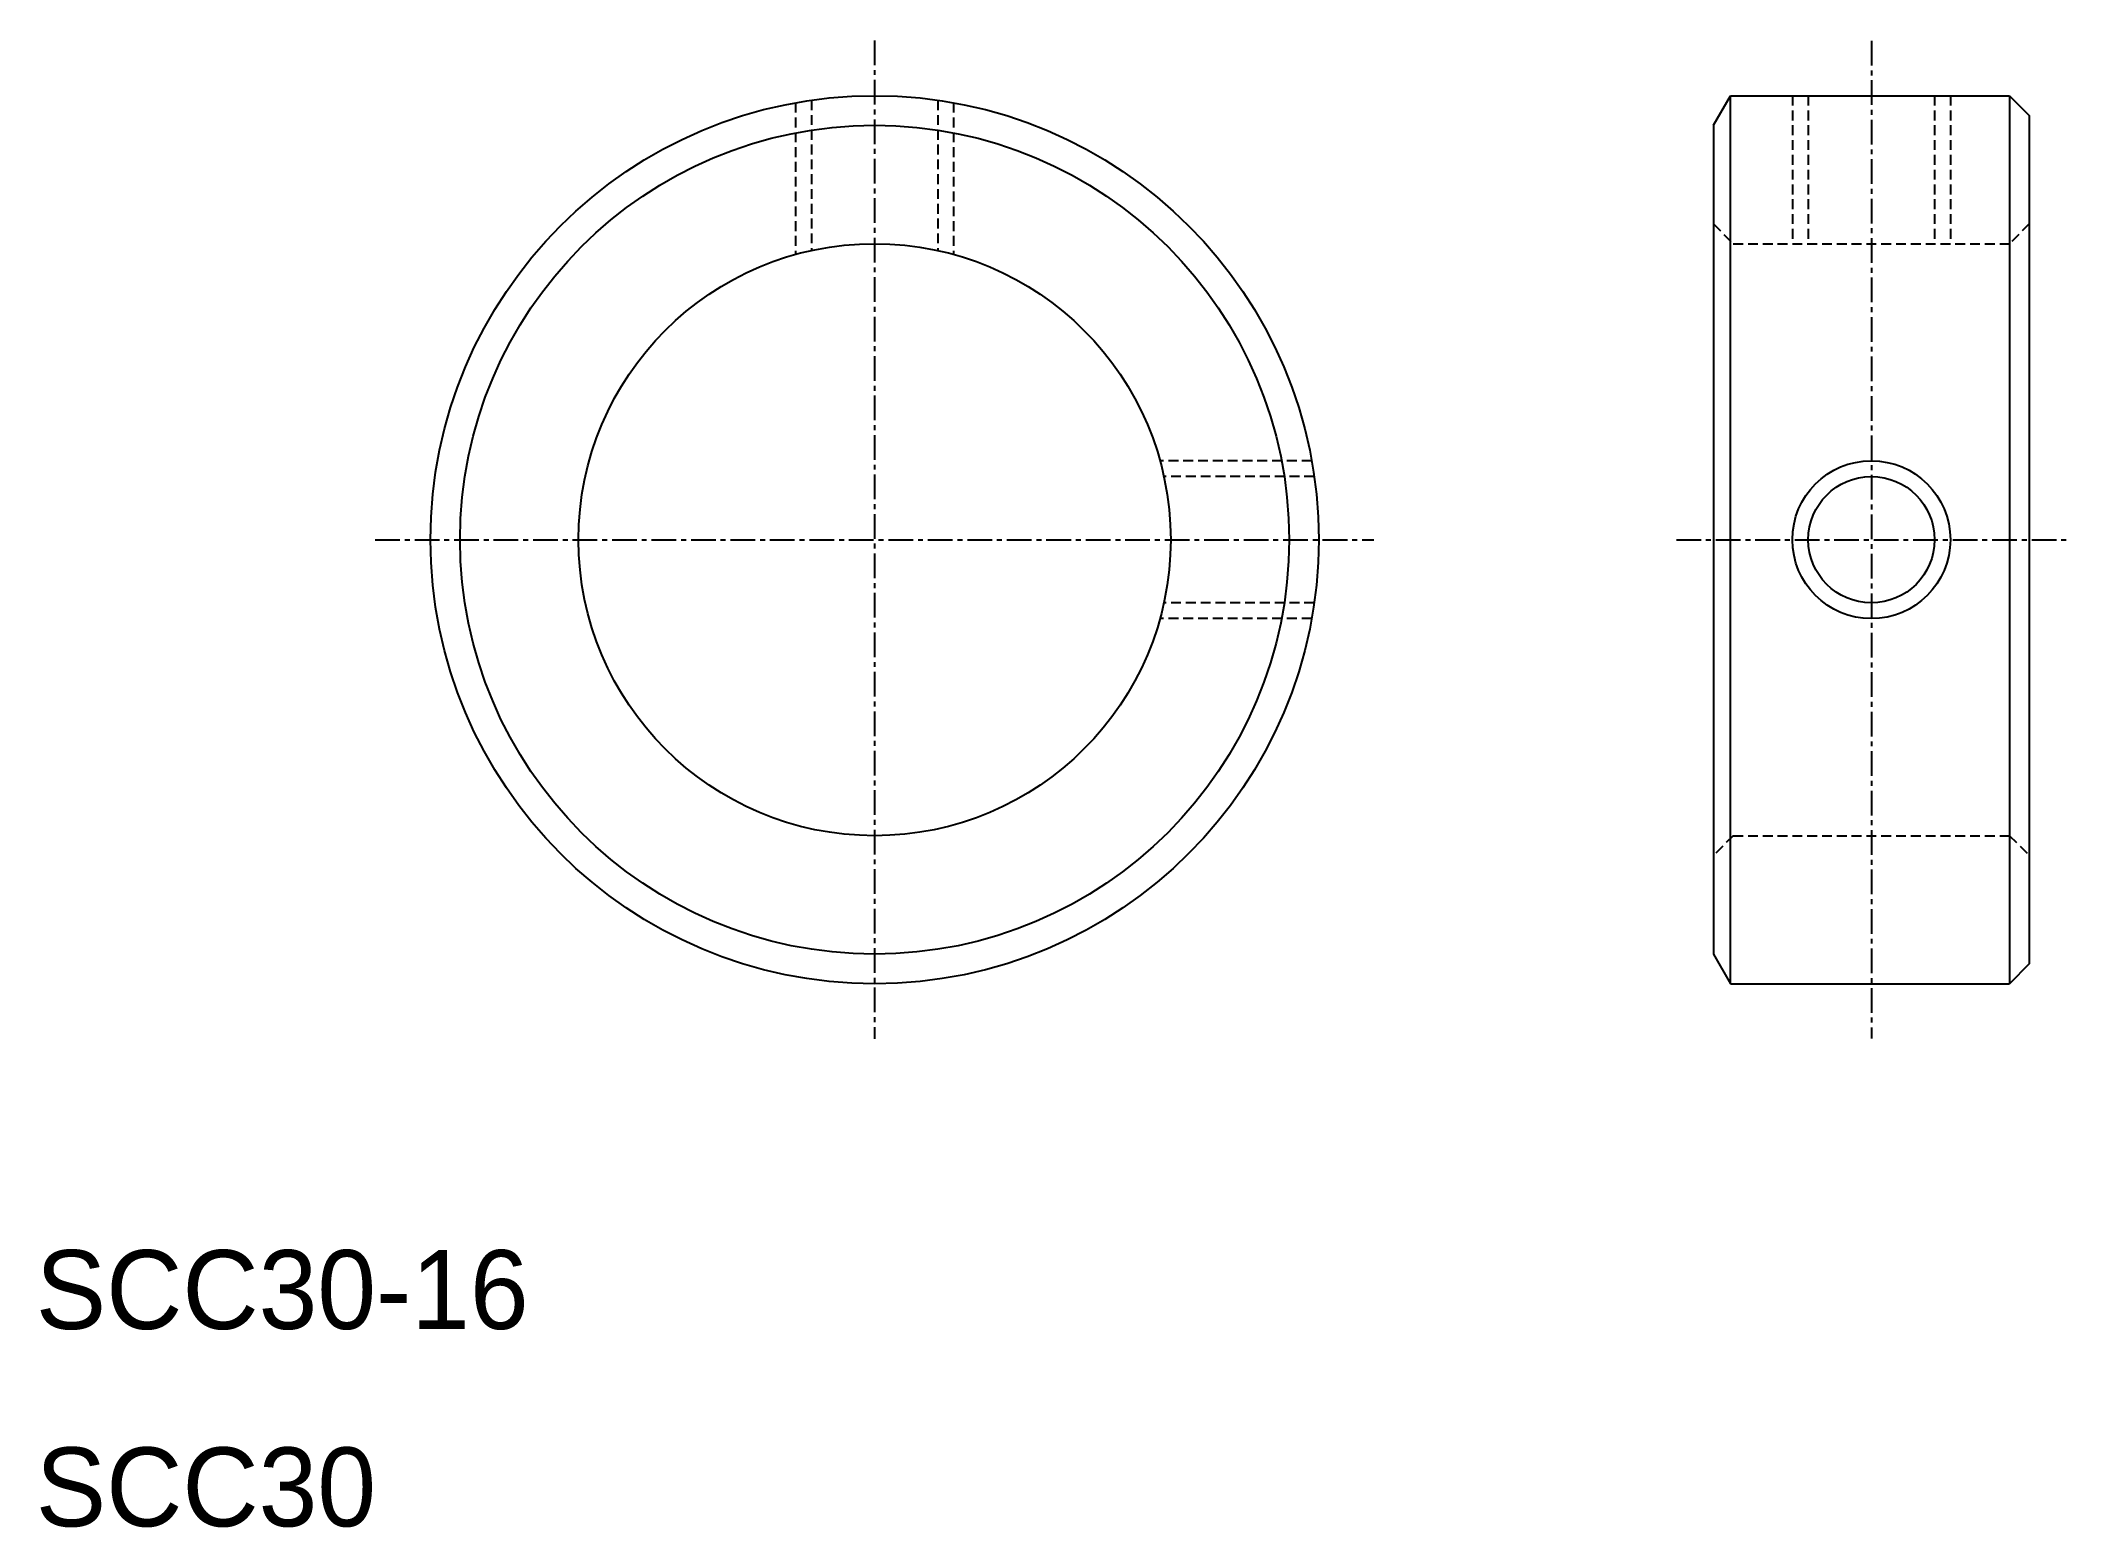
# Model space of a CAD drawing. Extents: x 10 to 113, y 10 to 85.
import ezdxf

# ---------------------------------------------------------------- set-up
doc = ezdxf.new("R2010")
doc.units = 0
doc.linetypes.add('CENTER', pattern=[2, 1.25, -0.25, 0.25, -0.25])
doc.linetypes.add('DASHED', pattern=[0.75, 0.5, -0.25])
doc.layers.get('0').update_dxf_attribs({"linetype": 'CONTINUOUS'})
doc.layers.add('CENTER', color=1, linetype='CENTER')

msp = doc.modelspace()

# ---------------------------------------------------------------- linework, layer by layer
at = {"color": 3, "linetype": 'DASHED'}
for p, q in [((48.5, 82.14), (48.5, 74.46)), ((49.3, 82.27), (49.3, 74.65)), ((55.7, 82.27), (55.7, 74.65)), ((56.5, 82.14), (56.5, 74.46)), ((99, 82.5), (99, 75)), ((99.8, 82.5), (99.8, 75)), ((106.2, 82.5), (106.2, 75)), ((107, 82.5), (107, 75)), ((95, 76), (96, 75)), ((111, 76), (110, 75)), ((96, 75), (110, 75)), ((74.64, 64), (66.96, 64)), ((74.77, 63.2), (67.15, 63.2)), ((74.77, 56.8), (67.15, 56.8)), ((74.64, 56), (66.96, 56)), ((96, 45), (95, 44)), ((96, 45), (110, 45)), ((110, 45), (111, 44))]:
    msp.add_line(p, q, dxfattribs=at)
at = {"color": 7, "linetype": 'CONTINUOUS'}
for p, q in [((95, 81), (95.87, 82.5)), ((95.87, 37.5), (95.87, 82.5)), ((95.87, 82.5), (110, 82.5)), ((110, 82.5), (111, 81.5)), ((110, 82.5), (110, 37.5)), ((111, 81.5), (111, 38.5)), ((95, 81), (95, 39)), ((95, 39), (95.87, 37.5)), ((111, 38.5), (110, 37.5)), ((95.87, 37.5), (110, 37.5))]:
    msp.add_line(p, q, dxfattribs=at)
for centre, radius in [((52.5, 60), 22.5), ((52.5, 60), 21), ((52.5, 60), 15), ((103, 60), 3.2)]:
    msp.add_circle(centre, radius, dxfattribs=at)
at = {"color": 3, "linetype": 'CONTINUOUS'}
msp.add_circle((103, 60), 4, dxfattribs=at)
at = {"layer": 'CENTER', "color": 1, "linetype": 'CENTER'}
for p, q in [((52.5, 85.3), (52.5, 34.7)), ((103, 85.28), (103, 34.72)), ((27.2, 60), (77.8, 60)), ((93.12, 60), (112.88, 60))]:
    msp.add_line(p, q, dxfattribs=at)

# ---------------------------------------------------------------- texts
at = {"color": 7, "linetype": 'CONTINUOUS'}
for s, p in [('SCC30-16', (10, 20)), ('SCC30', (10, 10))]:
    msp.add_text(s, height=4, dxfattribs=at).set_placement(p)

doc.saveas('drawing.dxf')
